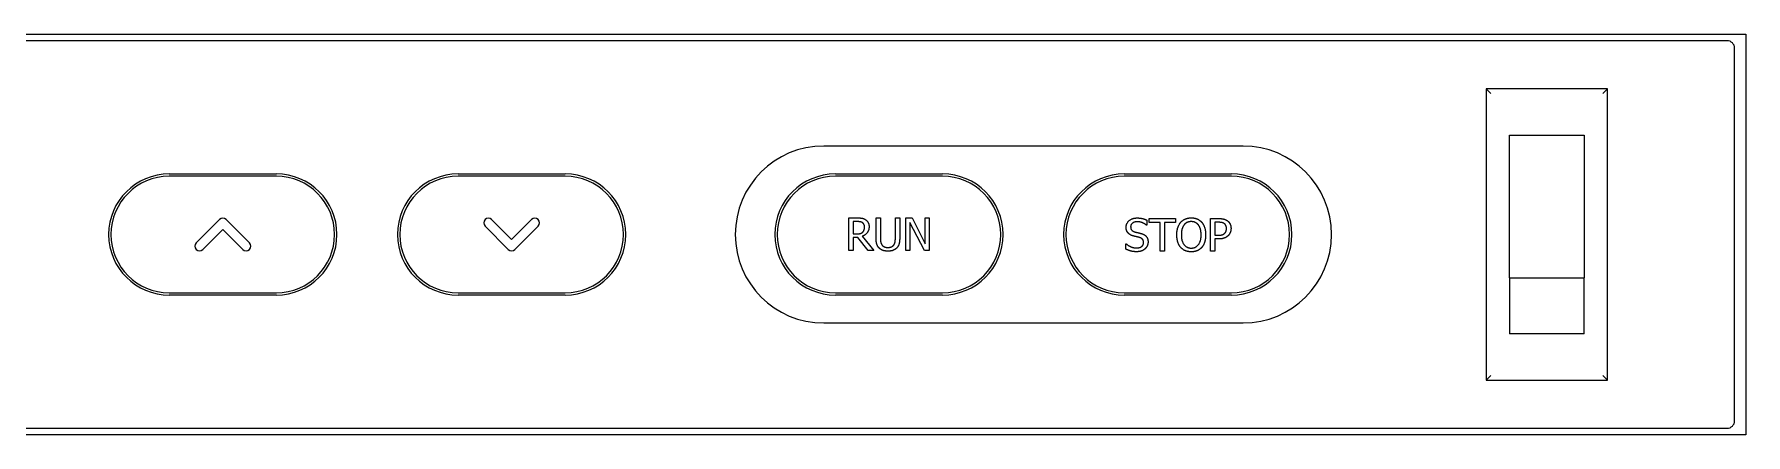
# Model space of a CAD drawing. Header units: millimetres. Extents: x 0 to 10092, y 0 to 7128.
# Drawn here: x 3333.3 to 3517, y 3511.8 to 3554.8 of the extents above; entities that cross this region are included whole.
import ezdxf

# ---------------------------------------------------------------- set-up
doc = ezdxf.new("R2010")
doc.units = ezdxf.units.MM
doc.header["$LTSCALE"] = 12
doc.layers.add('가시적인 것(ISO)', color=3, linetype='Continuous', lineweight=5, true_color=0x00ff00)

msp = doc.modelspace()

# ---------------------------------------------------------------- linework, layer by layer
at = {"layer": '가시적인 것(ISO)'}
for p, q in [((3133.017, 3554.809), (3517.017, 3554.809)), ((3517.017, 3554.809), (3517.017, 3511.809)), ((3515.017, 3554.109), (3134.817, 3554.109)), ((3515.817, 3513.309), (3515.817, 3553.309)), ((3502.162, 3548.959), (3489.162, 3548.959)), ((3489.662, 3548.459), (3489.162, 3548.959)), ((3489.162, 3548.959), (3489.162, 3517.659)), ((3502.162, 3548.959), (3501.662, 3548.459)), ((3502.162, 3517.659), (3502.162, 3548.959)), ((3491.662, 3543.959), (3499.662, 3543.959)), ((3491.662, 3528.659), (3491.662, 3543.959)), ((3499.662, 3543.959), (3499.662, 3528.659)), ((3463.054, 3542.809), (3418.054, 3542.809)), ((3347.804, 3539.809), (3359.304, 3539.809)), ((3359.304, 3539.559), (3347.804, 3539.559)), ((3378.804, 3539.809), (3390.304, 3539.809)), ((3390.304, 3539.559), (3378.804, 3539.559)), ((3419.304, 3539.809), (3430.804, 3539.809)), ((3430.804, 3539.559), (3419.304, 3539.559)), ((3450.304, 3539.809), (3461.804, 3539.809)), ((3461.804, 3539.559), (3450.304, 3539.559)), ((3350.7, 3532.413), (3353.2, 3534.913)), ((3353.907, 3534.913), (3356.407, 3532.413)), ((3382.407, 3534.913), (3384.554, 3532.766)), ((3384.554, 3532.766), (3386.7, 3534.913)), ((3420.73, 3535.096), (3421.632, 3535.096)), ((3420.73, 3531.596), (3420.73, 3535.096)), ((3421.657, 3534.693), (3421.195, 3534.693)), ((3421.195, 3534.693), (3421.195, 3533.377)), ((3423.674, 3535.096), (3424.139, 3535.096)), ((3423.674, 3532.912), (3423.674, 3535.096)), ((3424.139, 3535.096), (3424.139, 3532.912)), ((3425.742, 3535.096), (3426.207, 3535.096)), ((3425.742, 3532.901), (3425.742, 3535.096)), ((3426.207, 3535.096), (3426.207, 3532.912)), ((3426.873, 3535.096), (3427.534, 3535.096)), ((3426.873, 3531.596), (3426.873, 3535.096)), ((3427.307, 3534.614), (3427.307, 3531.596)), ((3428.856, 3531.596), (3427.307, 3534.614)), ((3427.534, 3535.096), (3428.944, 3532.325)), ((3428.944, 3535.096), (3429.378, 3535.096)), ((3428.944, 3532.325), (3428.944, 3535.096)), ((3429.378, 3535.096), (3429.378, 3531.596)), ((3452.729, 3534.858), (3452.729, 3534.302)), ((3452.981, 3535.022), (3455.795, 3535.022)), ((3452.981, 3534.608), (3452.981, 3535.022)), ((3454.155, 3534.608), (3452.981, 3534.608)), ((3454.155, 3531.522), (3454.155, 3534.608)), ((3454.621, 3534.608), (3454.621, 3531.522)), ((3455.795, 3534.608), (3454.621, 3534.608)), ((3455.795, 3535.022), (3455.795, 3534.608)), ((3459.556, 3535.022), (3460.435, 3535.022)), ((3459.556, 3531.522), (3459.556, 3535.022)), ((3460.407, 3534.62), (3460.021, 3534.62)), ((3460.021, 3534.62), (3460.021, 3533.224)), ((3353.554, 3533.852), (3351.407, 3531.706)), ((3355.7, 3531.706), (3353.554, 3533.852)), ((3384.2, 3531.706), (3381.7, 3534.206)), ((3387.407, 3534.206), (3384.907, 3531.706)), ((3421.195, 3533.377), (3421.603, 3533.377)), ((3421.195, 3532.989), (3421.195, 3531.596)), ((3421.728, 3532.989), (3421.195, 3532.989)), ((3422.834, 3531.596), (3421.728, 3532.989)), ((3422.193, 3533.119), (3423.439, 3531.596)), ((3452.729, 3534.302), (3452.695, 3534.302)), ((3460.021, 3533.224), (3460.339, 3533.224)), ((3460.021, 3532.827), (3460.021, 3531.522)), ((3460.415, 3532.827), (3460.021, 3532.827)), ((3421.195, 3531.596), (3420.73, 3531.596)), ((3423.439, 3531.596), (3422.834, 3531.596)), ((3427.307, 3531.596), (3426.873, 3531.596)), ((3429.378, 3531.596), (3428.856, 3531.596)), ((3450.485, 3532.316), (3450.519, 3532.316)), ((3450.485, 3531.732), (3450.485, 3532.316)), ((3454.621, 3531.522), (3454.155, 3531.522)), ((3460.021, 3531.522), (3459.556, 3531.522)), ((3491.662, 3528.659), (3491.662, 3522.659)), ((3491.662, 3528.659), (3499.662, 3528.659)), ((3499.662, 3522.659), (3499.662, 3528.659)), ((3347.804, 3527.059), (3359.304, 3527.059)), ((3359.304, 3526.809), (3347.804, 3526.809)), ((3378.804, 3527.059), (3390.304, 3527.059)), ((3390.304, 3526.809), (3378.804, 3526.809)), ((3419.304, 3527.059), (3430.804, 3527.059)), ((3430.804, 3526.809), (3419.304, 3526.809)), ((3450.304, 3527.059), (3461.804, 3527.059)), ((3461.804, 3526.809), (3450.304, 3526.809)), ((3418.054, 3523.809), (3463.054, 3523.809)), ((3499.662, 3522.659), (3491.662, 3522.659)), ((3489.162, 3517.659), (3489.662, 3518.159)), ((3502.162, 3517.659), (3501.662, 3518.159)), ((3489.162, 3517.659), (3502.162, 3517.659)), ((3134.817, 3512.509), (3515.017, 3512.509)), ((3517.017, 3511.809), (3133.017, 3511.809))]:
    msp.add_line(p, q, dxfattribs=at)
for centre, radius, start, end in [((3515.017, 3553.309), 0.8, 0, 90), ((3418.054, 3533.309), 9.5, 90, 270), ((3463.054, 3533.309), 9.5, 270, 90), ((3347.804, 3533.309), 6.5, 90, 270), ((3347.804, 3533.309), 6.25, 90, 270), ((3359.304, 3533.309), 6.5, 270, 90), ((3359.304, 3533.309), 6.25, 270, 90), ((3378.804, 3533.309), 6.5, 90, 270), ((3378.804, 3533.309), 6.25, 90, 270), ((3390.304, 3533.309), 6.5, 270, 90), ((3390.304, 3533.309), 6.25, 270, 90), ((3419.304, 3533.309), 6.5, 90, 270), ((3419.304, 3533.309), 6.25, 90, 270), ((3430.804, 3533.309), 6.5, 270, 90), ((3430.804, 3533.309), 6.25, 270, 90), ((3450.304, 3533.309), 6.5, 90, 270), ((3450.304, 3533.309), 6.25, 90, 270), ((3461.804, 3533.309), 6.5, 270, 90), ((3461.804, 3533.309), 6.25, 270, 90), ((3353.554, 3534.559), 0.5, 45, 135), ((3382.054, 3534.559), 0.5, 45, 225), ((3387.054, 3534.559), 0.5, 315, 135), ((3351.054, 3532.059), 0.5, 135, 315), ((3356.054, 3532.059), 0.5, 225, 45), ((3384.554, 3532.059), 0.5, 225, 315), ((3515.017, 3513.309), 0.8, 270, 0)]:
    msp.add_arc(centre, radius, start, end, dxfattribs=at)
for points in [[(3421.632, 3535.096), (3421.932, 3535.096), (3422.338, 3535.031), (3422.522, 3534.912)], [(3422.213, 3534.574), (3422.114, 3534.639), (3421.85, 3534.693), (3421.657, 3534.693)], [(3422.434, 3534.109), (3422.434, 3534.262), (3422.327, 3534.498), (3422.213, 3534.574)], [(3422.522, 3534.912), (3422.707, 3534.793), (3422.919, 3534.421), (3422.919, 3534.146)], [(3450.511, 3534.084), (3450.511, 3534.509), (3451.175, 3535.085), (3451.688, 3535.085)], [(3451.719, 3534.682), (3451.396, 3534.682), (3450.996, 3534.378), (3450.996, 3534.132)], [(3451.688, 3535.085), (3451.983, 3535.085), (3452.505, 3534.968), (3452.729, 3534.858)], [(3452.695, 3534.302), (3452.527, 3534.455), (3452.006, 3534.682), (3451.719, 3534.682)], [(3455.951, 3533.272), (3455.951, 3533.712), (3456.169, 3534.381), (3456.371, 3534.622)], [(3456.371, 3534.622), (3456.575, 3534.855), (3457.145, 3535.096), (3457.497, 3535.096)], [(3457.5, 3534.693), (3457.247, 3534.693), (3456.867, 3534.517), (3456.722, 3534.33)], [(3457.497, 3535.096), (3457.854, 3535.096), (3458.427, 3534.846), (3458.626, 3534.622)], [(3458.274, 3534.33), (3458.135, 3534.512), (3457.743, 3534.693), (3457.5, 3534.693)], [(3458.626, 3534.622), (3458.824, 3534.39), (3459.045, 3533.709), (3459.045, 3533.272)], [(3461.031, 3534.486), (3460.92, 3534.56), (3460.625, 3534.62), (3460.407, 3534.62)], [(3460.435, 3535.022), (3460.747, 3535.022), (3461.184, 3534.92), (3461.351, 3534.804)], [(3461.283, 3533.953), (3461.283, 3534.135), (3461.158, 3534.401), (3461.031, 3534.486)], [(3461.351, 3534.804), (3461.547, 3534.671), (3461.768, 3534.259), (3461.768, 3533.967)], [(3421.603, 3533.377), (3421.805, 3533.377), (3422.125, 3533.448), (3422.236, 3533.559)], [(3422.919, 3534.146), (3422.919, 3533.763), (3422.528, 3533.244), (3422.193, 3533.119)], [(3422.236, 3533.559), (3422.338, 3533.655), (3422.434, 3533.928), (3422.434, 3534.109)], [(3424.009, 3531.846), (3423.824, 3532.027), (3423.674, 3532.538), (3423.674, 3532.912)], [(3424.139, 3532.912), (3424.139, 3532.668), (3424.201, 3532.339), (3424.289, 3532.206)], [(3425.591, 3532.206), (3425.679, 3532.339), (3425.742, 3532.665), (3425.742, 3532.901)], [(3426.207, 3532.912), (3426.207, 3532.546), (3426.059, 3532.024), (3425.872, 3531.846)], [(3450.738, 3533.451), (3450.63, 3533.567), (3450.511, 3533.879), (3450.511, 3534.084)], [(3451.316, 3533.142), (3451.135, 3533.19), (3450.848, 3533.335), (3450.738, 3533.451)], [(3450.996, 3534.132), (3450.996, 3533.91), (3451.231, 3533.647), (3451.453, 3533.587)], [(3451.949, 3532.983), (3451.787, 3533.028), (3451.518, 3533.091), (3451.316, 3533.142)], [(3451.453, 3533.587), (3451.6, 3533.547), (3452.028, 3533.445), (3452.17, 3533.403)], [(3452.38, 3532.447), (3452.38, 3532.657), (3452.173, 3532.918), (3451.949, 3532.983)], [(3452.17, 3533.403), (3452.53, 3533.292), (3452.865, 3532.847), (3452.865, 3532.521)], [(3456.368, 3531.925), (3456.166, 3532.158), (3455.951, 3532.841), (3455.951, 3533.272)], [(3456.722, 3534.33), (3456.583, 3534.152), (3456.436, 3533.613), (3456.436, 3533.272)], [(3456.436, 3533.272), (3456.436, 3532.583), (3457.014, 3531.851), (3457.5, 3531.851)], [(3457.5, 3531.851), (3457.985, 3531.851), (3458.56, 3532.583), (3458.56, 3533.272)], [(3458.56, 3533.272), (3458.56, 3533.618), (3458.41, 3534.154), (3458.274, 3534.33)], [(3459.045, 3533.272), (3459.045, 3532.847), (3458.83, 3532.158), (3458.626, 3531.925)], [(3460.339, 3533.224), (3460.622, 3533.224), (3460.971, 3533.315), (3461.085, 3533.434)], [(3461.462, 3533.19), (3461.28, 3533.011), (3460.79, 3532.827), (3460.415, 3532.827)], [(3461.085, 3533.434), (3461.19, 3533.539), (3461.283, 3533.786), (3461.283, 3533.953)], [(3461.768, 3533.967), (3461.768, 3533.74), (3461.606, 3533.332), (3461.462, 3533.19)], [(3424.939, 3531.522), (3424.63, 3531.522), (3424.17, 3531.684), (3424.009, 3531.846)], [(3424.289, 3532.206), (3424.383, 3532.064), (3424.706, 3531.919), (3424.939, 3531.919)], [(3424.939, 3531.919), (3425.157, 3531.919), (3425.498, 3532.064), (3425.591, 3532.206)], [(3425.872, 3531.846), (3425.705, 3531.681), (3425.262, 3531.522), (3424.939, 3531.522)], [(3451.634, 3531.46), (3451.254, 3531.46), (3450.721, 3531.619), (3450.485, 3531.732)], [(3450.519, 3532.316), (3450.749, 3532.101), (3451.331, 3531.863), (3451.6, 3531.863)], [(3451.6, 3531.863), (3451.986, 3531.863), (3452.38, 3532.183), (3452.38, 3532.447)], [(3452.547, 3531.778), (3452.38, 3531.624), (3451.955, 3531.46), (3451.634, 3531.46)], [(3452.865, 3532.521), (3452.865, 3532.314), (3452.698, 3531.917), (3452.547, 3531.778)], [(3457.497, 3531.449), (3457.142, 3531.449), (3456.575, 3531.69), (3456.368, 3531.925)], [(3458.626, 3531.925), (3458.41, 3531.681), (3457.84, 3531.449), (3457.497, 3531.449)]]:
    msp.add_open_spline(points, degree=2, dxfattribs=at)

doc.saveas('drawing.dxf')
